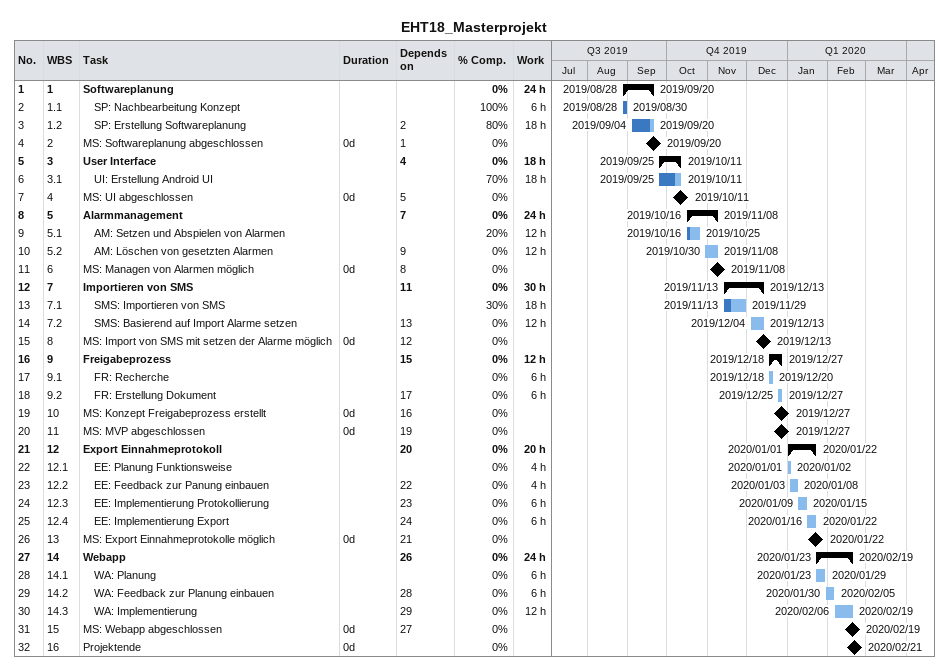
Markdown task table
EHT18_Masterprojekt

| ID | WBS | Task | Duration | Start | Finish | Predecessors | % complete | Work (h) |
|---|---|---|---|---|---|---|---|---|
| 1 | 1 | **Softwareplanung** |  | 2019-08-28 | 2019-09-20 |  | 0 | 24 |
| 2 | 1.1 | SP: Nachbearbeitung Konzept |  | 2019-08-28 | 2019-08-30 |  | 100 | 6 |
| 3 | 1.2 | SP: Erstellung Softwareplanung |  | 2019-09-04 | 2019-09-20 | 2 | 80 | 18 |
| 4 | 2 | MS: Softwareplanung abgeschlossen | 0d | 2019-09-20 | 2019-09-20 | 1 | 0 |  |
| 5 | 3 | **User Interface** |  | 2019-09-25 | 2019-10-11 | 4 | 0 | 18 |
| 6 | 3.1 | UI: Erstellung Android UI |  | 2019-09-25 | 2019-10-11 |  | 70 | 18 |
| 7 | 4 | MS: UI abgeschlossen | 0d | 2019-10-11 | 2019-10-11 | 5 | 0 |  |
| 8 | 5 | **Alarmmanagement** |  | 2019-10-16 | 2019-11-08 | 7 | 0 | 24 |
| 9 | 5.1 | AM: Setzen und Abspielen von Alarmen |  | 2019-10-16 | 2019-10-25 |  | 20 | 12 |
| 10 | 5.2 | AM: Löschen von gesetzten Alarmen |  | 2019-10-30 | 2019-11-08 | 9 | 0 | 12 |
| 11 | 6 | MS: Managen von Alarmen möglich | 0d | 2019-11-08 | 2019-11-08 | 8 | 0 |  |
| 12 | 7 | **Importieren von SMS** |  | 2019-11-13 | 2019-12-13 | 11 | 0 | 30 |
| 13 | 7.1 | SMS: Importieren von SMS |  | 2019-11-13 | 2019-11-29 |  | 30 | 18 |
| 14 | 7.2 | SMS: Basierend auf Import Alarme setzen |  | 2019-12-04 | 2019-12-13 | 13 | 0 | 12 |
| 15 | 8 | MS: Import von SMS mit setzen der Alarme möglich | 0d | 2019-12-13 | 2019-12-13 | 12 | 0 |  |
| 16 | 9 | **Freigabeprozess** |  | 2019-12-18 | 2019-12-27 | 15 | 0 | 12 |
| 17 | 9.1 | FR: Recherche |  | 2019-12-18 | 2019-12-20 |  | 0 | 6 |
| 18 | 9.2 | FR: Erstellung Dokument |  | 2019-12-25 | 2019-12-27 | 17 | 0 | 6 |
| 19 | 10 | MS: Konzept Freigabeprozess erstellt | 0d | 2019-12-27 | 2019-12-27 | 16 | 0 |  |
| 20 | 11 | MS: MVP abgeschlossen | 0d | 2019-12-27 | 2019-12-27 | 19 | 0 |  |
| 21 | 12 | **Export Einnahmeprotokoll** |  | 2020-01-01 | 2020-01-22 | 20 | 0 | 20 |
| 22 | 12.1 | EE: Planung Funktionsweise |  | 2020-01-01 | 2020-01-02 |  | 0 | 4 |
| 23 | 12.2 | EE: Feedback zur Panung einbauen |  | 2020-01-03 | 2020-01-08 | 22 | 0 | 4 |
| 24 | 12.3 | EE: Implementierung Protokollierung |  | 2020-01-09 | 2020-01-15 | 23 | 0 | 6 |
| 25 | 12.4 | EE: Implementierung Export |  | 2020-01-16 | 2020-01-22 | 24 | 0 | 6 |
| 26 | 13 | MS: Export Einnahmeprotokolle möglich | 0d | 2020-01-22 | 2020-01-22 | 21 | 0 |  |
| 27 | 14 | **Webapp** |  | 2020-01-23 | 2020-02-19 | 26 | 0 | 24 |
| 28 | 14.1 | WA: Planung |  | 2020-01-23 | 2020-01-29 |  | 0 | 6 |
| 29 | 14.2 | WA: Feedback zur Planung einbauen |  | 2020-01-30 | 2020-02-05 | 28 | 0 | 6 |
| 30 | 14.3 | WA: Implementierung |  | 2020-02-06 | 2020-02-19 | 29 | 0 | 12 |
| 31 | 15 | MS: Webapp abgeschlossen | 0d | 2020-02-19 | 2020-02-19 | 27 | 0 |  |
| 32 | 16 | Projektende | 0d | 2020-02-21 | 2020-02-21 |  | 0 |  |
